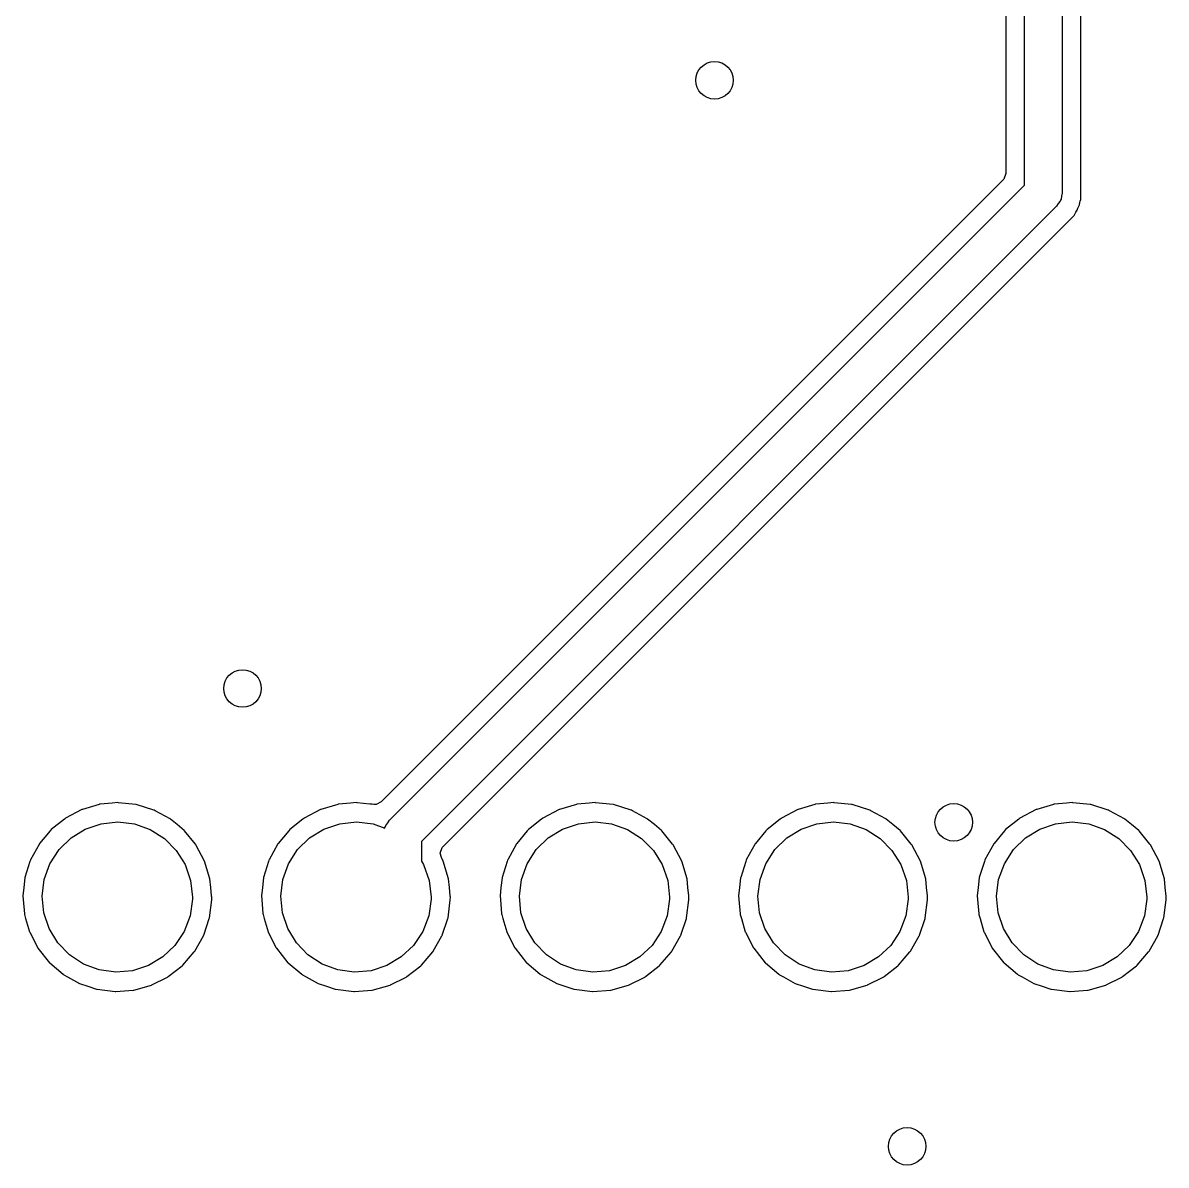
# Model space of a CAD drawing. Extents: x 0.4 to 11.3, y -7.9 to -0.4.
# Drawn here: x 4.1904 to 4.6696, y -4.7028 to -4.224 of the extents above; entities that cross this region are included whole.
import ezdxf

# ---------------------------------------------------------------- set-up
doc = ezdxf.new("R2010")
doc.units = 0
doc.header["$MEASUREMENT"] = 0
doc.layers.add('BLACK', color=7, linetype='CONTINUOUS')

msp = doc.modelspace()

# ---------------------------------------------------------------- linework, layer by layer
at = {"layer": 'BLACK', "linetype": 'CONTINUOUS'}
for p, q in [((4.60234, -3.18254), (4.60234, -4.28713)), ((4.61024, -4.29201), (4.61024, -3.18503)), ((4.62598, -3.1883), (4.62598, -4.29529)), ((4.63388, -4.29652), (4.63388, -3.91757)), ((4.60234, -4.28713), (4.6016, -4.28942)), ((4.6012, -4.28989), (4.34064, -4.55045)), ((4.34404, -4.55821), (4.61024, -4.29201)), ((4.6016, -4.28942), (4.6012, -4.28989)), ((4.62554, -4.29788), (4.6253, -4.29826)), ((4.62569, -4.29657), (4.62554, -4.29788)), ((4.62598, -4.29529), (4.62569, -4.29657)), ((4.63358, -4.29868), (4.63378, -4.29806)), ((4.63378, -4.29806), (4.63388, -4.29777)), ((4.63378, -4.29806), (4.63378, -4.29806)), ((4.63388, -4.29777), (4.63388, -4.29652)), ((4.63388, -4.29652), (4.63388, -4.29652)), ((4.62368, -4.30084), (4.35748, -4.56704)), ((4.62438, -4.29973), (4.62368, -4.30084)), ((4.6252, -4.2987), (4.62438, -4.29973)), ((4.6253, -4.29826), (4.6252, -4.2987)), ((4.63178, -4.30329), (4.63233, -4.30252)), ((4.63233, -4.30252), (4.63263, -4.30162)), ((4.63263, -4.30162), (4.63286, -4.30105)), ((4.63286, -4.30105), (4.63329, -4.30021)), ((4.63329, -4.30021), (4.63344, -4.29927)), ((4.63344, -4.29927), (4.63358, -4.29868)), ((4.36652, -4.56917), (4.63014, -4.30555)), ((4.63014, -4.30555), (4.63103, -4.30466)), ((4.63103, -4.30466), (4.63146, -4.30381)), ((4.63146, -4.30381), (4.63178, -4.30329)), ((4.2224, -4.55157), (4.21536, -4.55364)), ((4.22258, -4.55151), (4.2224, -4.55157)), ((4.2224, -4.55157), (4.2224, -4.55157)), ((4.22277, -4.5515), (4.22258, -4.55151)), ((4.22778, -4.55104), (4.22277, -4.5515)), ((4.22277, -4.5515), (4.22277, -4.5515)), ((4.23028, -4.55081), (4.22778, -4.55104)), ((4.23047, -4.55083), (4.23028, -4.55081)), ((4.23777, -4.5516), (4.23047, -4.55083)), ((4.23047, -4.55083), (4.23047, -4.55083)), ((4.23796, -4.55162), (4.23777, -4.5516)), ((4.23777, -4.5516), (4.23777, -4.5516)), ((4.24534, -4.55391), (4.23796, -4.55162)), ((4.3224, -4.55157), (4.31536, -4.55364)), ((4.32258, -4.55151), (4.3224, -4.55157)), ((4.3224, -4.55157), (4.3224, -4.55157)), ((4.32277, -4.5515), (4.32258, -4.55151)), ((4.32778, -4.55104), (4.32277, -4.5515)), ((4.32277, -4.5515), (4.32277, -4.5515)), ((4.33028, -4.55081), (4.32778, -4.55104)), ((4.33047, -4.55083), (4.33028, -4.55081)), ((4.33578, -4.55139), (4.33047, -4.55083)), ((4.33047, -4.55083), (4.33047, -4.55083)), ((4.33677, -4.5515), (4.33578, -4.55139)), ((4.33747, -4.55157), (4.33677, -4.5515)), ((4.33849, -4.55154), (4.33747, -4.55157)), ((4.34064, -4.55045), (4.33849, -4.55154)), ((4.4224, -4.55157), (4.41536, -4.55364)), ((4.42258, -4.55151), (4.4224, -4.55157)), ((4.4224, -4.55157), (4.4224, -4.55157)), ((4.42277, -4.5515), (4.42258, -4.55151)), ((4.42778, -4.55104), (4.42277, -4.5515)), ((4.42277, -4.5515), (4.42277, -4.5515)), ((4.43028, -4.55081), (4.42778, -4.55104)), ((4.43047, -4.55083), (4.43028, -4.55081)), ((4.43777, -4.5516), (4.43047, -4.55083)), ((4.43047, -4.55083), (4.43047, -4.55083)), ((4.43796, -4.55162), (4.43777, -4.5516)), ((4.43777, -4.5516), (4.43777, -4.5516)), ((4.44534, -4.55391), (4.43796, -4.55162)), ((4.5224, -4.55157), (4.51536, -4.55364)), ((4.52258, -4.55151), (4.5224, -4.55157)), ((4.5224, -4.55157), (4.5224, -4.55157)), ((4.52277, -4.5515), (4.52258, -4.55151)), ((4.52778, -4.55104), (4.52277, -4.5515)), ((4.52277, -4.5515), (4.52277, -4.5515)), ((4.53028, -4.55081), (4.52778, -4.55104)), ((4.53047, -4.55083), (4.53028, -4.55081)), ((4.53777, -4.5516), (4.53047, -4.55083)), ((4.53047, -4.55083), (4.53047, -4.55083)), ((4.53796, -4.55162), (4.53777, -4.5516)), ((4.53777, -4.5516), (4.53777, -4.5516)), ((4.54534, -4.55391), (4.53796, -4.55162)), ((4.6224, -4.55157), (4.61536, -4.55364)), ((4.62258, -4.55151), (4.6224, -4.55157)), ((4.6224, -4.55157), (4.6224, -4.55157)), ((4.62277, -4.5515), (4.62258, -4.55151)), ((4.62778, -4.55104), (4.62277, -4.5515)), ((4.62277, -4.5515), (4.62277, -4.5515)), ((4.63028, -4.55081), (4.62778, -4.55104)), ((4.63047, -4.55083), (4.63028, -4.55081)), ((4.63777, -4.5516), (4.63047, -4.55083)), ((4.63047, -4.55083), (4.63047, -4.55083)), ((4.63796, -4.55162), (4.63777, -4.5516)), ((4.63777, -4.5516), (4.63777, -4.5516)), ((4.64534, -4.55391), (4.63796, -4.55162)), ((4.21517, -4.5537), (4.20833, -4.55727)), ((4.21536, -4.55364), (4.21517, -4.5537)), ((4.21536, -4.55364), (4.21536, -4.55364)), ((4.24551, -4.554), (4.24534, -4.55391)), ((4.24586, -4.55419), (4.24551, -4.554)), ((4.24551, -4.554), (4.24551, -4.554)), ((4.25213, -4.55758), (4.24586, -4.55419)), ((4.31517, -4.5537), (4.30833, -4.55727)), ((4.31536, -4.55364), (4.31517, -4.5537)), ((4.31536, -4.55364), (4.31536, -4.55364)), ((4.41517, -4.5537), (4.40833, -4.55727)), ((4.41536, -4.55364), (4.41517, -4.5537)), ((4.41536, -4.55364), (4.41536, -4.55364)), ((4.44551, -4.554), (4.44534, -4.55391)), ((4.44586, -4.55419), (4.44551, -4.554)), ((4.44551, -4.554), (4.44551, -4.554)), ((4.45213, -4.55758), (4.44586, -4.55419)), ((4.51517, -4.5537), (4.50833, -4.55727)), ((4.51536, -4.55364), (4.51517, -4.5537)), ((4.51536, -4.55364), (4.51536, -4.55364)), ((4.54551, -4.554), (4.54534, -4.55391)), ((4.54586, -4.55419), (4.54551, -4.554)), ((4.54551, -4.554), (4.54551, -4.554)), ((4.55213, -4.55758), (4.54586, -4.55419)), ((4.61517, -4.5537), (4.60833, -4.55727)), ((4.61536, -4.55364), (4.61517, -4.5537)), ((4.61536, -4.55364), (4.61536, -4.55364)), ((4.64551, -4.554), (4.64534, -4.55391)), ((4.64586, -4.55419), (4.64551, -4.554)), ((4.64551, -4.554), (4.64551, -4.554)), ((4.65213, -4.55758), (4.64586, -4.55419)), ((4.2078, -4.5577), (4.20231, -4.56211)), ((4.20818, -4.55739), (4.2078, -4.5577)), ((4.20833, -4.55727), (4.20818, -4.55739)), ((4.20818, -4.55739), (4.20818, -4.55739)), ((4.21659, -4.5619), (4.22324, -4.55963)), ((4.22324, -4.55963), (4.23022, -4.5589)), ((4.23022, -4.5589), (4.23719, -4.55973)), ((4.23719, -4.55973), (4.24381, -4.56209)), ((4.25228, -4.5577), (4.25213, -4.55758)), ((4.25508, -4.56001), (4.25228, -4.5577)), ((4.25228, -4.5577), (4.25228, -4.5577)), ((4.25809, -4.5625), (4.25508, -4.56001)), ((4.3078, -4.5577), (4.30231, -4.56211)), ((4.30818, -4.55739), (4.3078, -4.5577)), ((4.30833, -4.55727), (4.30818, -4.55739)), ((4.30818, -4.55739), (4.30818, -4.55739)), ((4.31659, -4.5619), (4.32324, -4.55963)), ((4.32324, -4.55963), (4.33022, -4.5589)), ((4.33022, -4.5589), (4.33719, -4.55973)), ((4.33719, -4.55973), (4.34214, -4.56149)), ((4.34214, -4.56149), (4.34217, -4.56118)), ((4.34217, -4.56118), (4.34242, -4.56079)), ((4.34242, -4.56079), (4.34252, -4.56035)), ((4.34252, -4.56035), (4.34334, -4.55933)), ((4.34334, -4.55933), (4.34404, -4.55821)), ((4.4078, -4.5577), (4.40231, -4.56211)), ((4.40818, -4.55739), (4.4078, -4.5577)), ((4.40833, -4.55727), (4.40818, -4.55739)), ((4.40818, -4.55739), (4.40818, -4.55739)), ((4.41659, -4.5619), (4.42324, -4.55963)), ((4.42324, -4.55963), (4.43022, -4.5589)), ((4.43022, -4.5589), (4.43719, -4.55973)), ((4.43719, -4.55973), (4.44381, -4.56209)), ((4.45228, -4.5577), (4.45213, -4.55758)), ((4.45508, -4.56001), (4.45228, -4.5577)), ((4.45228, -4.5577), (4.45228, -4.5577)), ((4.45809, -4.5625), (4.45508, -4.56001)), ((4.5078, -4.5577), (4.50231, -4.56211)), ((4.50818, -4.55739), (4.5078, -4.5577)), ((4.50833, -4.55727), (4.50818, -4.55739)), ((4.50818, -4.55739), (4.50818, -4.55739)), ((4.51659, -4.5619), (4.52324, -4.55963)), ((4.52324, -4.55963), (4.53022, -4.5589)), ((4.53022, -4.5589), (4.53719, -4.55973)), ((4.53719, -4.55973), (4.54381, -4.56209)), ((4.55228, -4.5577), (4.55213, -4.55758)), ((4.55508, -4.56001), (4.55228, -4.5577)), ((4.55228, -4.5577), (4.55228, -4.5577)), ((4.55809, -4.5625), (4.55508, -4.56001)), ((4.6078, -4.5577), (4.60231, -4.56211)), ((4.60818, -4.55739), (4.6078, -4.5577)), ((4.60833, -4.55727), (4.60818, -4.55739)), ((4.60818, -4.55739), (4.60818, -4.55739)), ((4.61659, -4.5619), (4.62324, -4.55963)), ((4.62324, -4.55963), (4.63022, -4.5589)), ((4.63022, -4.5589), (4.63719, -4.55973)), ((4.63719, -4.55973), (4.64381, -4.56209)), ((4.65228, -4.5577), (4.65213, -4.55758)), ((4.65508, -4.56001), (4.65228, -4.5577)), ((4.65228, -4.5577), (4.65228, -4.5577)), ((4.65809, -4.5625), (4.65508, -4.56001)), ((4.20184, -4.56267), (4.19746, -4.56789)), ((4.20231, -4.56211), (4.20184, -4.56267)), ((4.20559, -4.57049), (4.21061, -4.56557)), ((4.21061, -4.56557), (4.21659, -4.5619)), ((4.24381, -4.56209), (4.24974, -4.56585)), ((4.24974, -4.56585), (4.25468, -4.57083)), ((4.25821, -4.56265), (4.25809, -4.5625)), ((4.26274, -4.56821), (4.25821, -4.56265)), ((4.25821, -4.56265), (4.25821, -4.56265)), ((4.30184, -4.56267), (4.29746, -4.56789)), ((4.30231, -4.56211), (4.30184, -4.56267)), ((4.30559, -4.57049), (4.31061, -4.56557)), ((4.31061, -4.56557), (4.31659, -4.5619)), ((4.40184, -4.56267), (4.39746, -4.56789)), ((4.40231, -4.56211), (4.40184, -4.56267)), ((4.40559, -4.57049), (4.41061, -4.56557)), ((4.41061, -4.56557), (4.41659, -4.5619)), ((4.44381, -4.56209), (4.44974, -4.56585)), ((4.44974, -4.56585), (4.45468, -4.57083)), ((4.45821, -4.56265), (4.45809, -4.5625)), ((4.46274, -4.56821), (4.45821, -4.56265)), ((4.45821, -4.56265), (4.45821, -4.56265)), ((4.50184, -4.56267), (4.49746, -4.56789)), ((4.50231, -4.56211), (4.50184, -4.56267)), ((4.50559, -4.57049), (4.51061, -4.56557)), ((4.51061, -4.56557), (4.51659, -4.5619)), ((4.54381, -4.56209), (4.54974, -4.56585)), ((4.54974, -4.56585), (4.55468, -4.57083)), ((4.55821, -4.56265), (4.55809, -4.5625)), ((4.56274, -4.56821), (4.55821, -4.56265)), ((4.55821, -4.56265), (4.55821, -4.56265)), ((4.60184, -4.56267), (4.59746, -4.56789)), ((4.60231, -4.56211), (4.60184, -4.56267)), ((4.60559, -4.57049), (4.61061, -4.56557)), ((4.61061, -4.56557), (4.61659, -4.5619)), ((4.64381, -4.56209), (4.64974, -4.56585)), ((4.64974, -4.56585), (4.65468, -4.57083)), ((4.65821, -4.56265), (4.65809, -4.5625)), ((4.66274, -4.56821), (4.65821, -4.56265)), ((4.65821, -4.56265), (4.65821, -4.56265)), ((4.19734, -4.56803), (4.19362, -4.5748)), ((4.19746, -4.56789), (4.19734, -4.56803)), ((4.19746, -4.56789), (4.19746, -4.56789)), ((4.20179, -4.57639), (4.20559, -4.57049)), ((4.25468, -4.57083), (4.2584, -4.57678)), ((4.26297, -4.56849), (4.26274, -4.56821)), ((4.26659, -4.57531), (4.26297, -4.56849)), ((4.29734, -4.56803), (4.29362, -4.5748)), ((4.29746, -4.56789), (4.29734, -4.56803)), ((4.29746, -4.56789), (4.29746, -4.56789)), ((4.30179, -4.57639), (4.30559, -4.57049)), ((4.35748, -4.56704), (4.35748, -4.57531)), ((4.36537, -4.57193), (4.36612, -4.56963)), ((4.36612, -4.56963), (4.36652, -4.56917)), ((4.39734, -4.56803), (4.39362, -4.5748)), ((4.39746, -4.56789), (4.39734, -4.56803)), ((4.39746, -4.56789), (4.39746, -4.56789)), ((4.40179, -4.57639), (4.40559, -4.57049)), ((4.45468, -4.57083), (4.4584, -4.57678)), ((4.46297, -4.56849), (4.46274, -4.56821)), ((4.46659, -4.57531), (4.46297, -4.56849)), ((4.49734, -4.56803), (4.49362, -4.5748)), ((4.49746, -4.56789), (4.49734, -4.56803)), ((4.49746, -4.56789), (4.49746, -4.56789)), ((4.50179, -4.57639), (4.50559, -4.57049)), ((4.55468, -4.57083), (4.5584, -4.57678)), ((4.56297, -4.56849), (4.56274, -4.56821)), ((4.56659, -4.57531), (4.56297, -4.56849)), ((4.59734, -4.56803), (4.59362, -4.5748)), ((4.59746, -4.56789), (4.59734, -4.56803)), ((4.59746, -4.56789), (4.59746, -4.56789)), ((4.60179, -4.57639), (4.60559, -4.57049)), ((4.65468, -4.57083), (4.6584, -4.57678)), ((4.66297, -4.56849), (4.66274, -4.56821)), ((4.66659, -4.57531), (4.66297, -4.56849)), ((4.1934, -4.5755), (4.19128, -4.58216)), ((4.19356, -4.57498), (4.1934, -4.5755)), ((4.19362, -4.5748), (4.19356, -4.57498)), ((4.19356, -4.57498), (4.19356, -4.57498)), ((4.26883, -4.58271), (4.26659, -4.57531)), ((4.2934, -4.5755), (4.29128, -4.58216)), ((4.29356, -4.57498), (4.2934, -4.5755)), ((4.29362, -4.5748), (4.29356, -4.57498)), ((4.29356, -4.57498), (4.29356, -4.57498)), ((4.35748, -4.57531), (4.3584, -4.57678)), ((4.36537, -4.57204), (4.36537, -4.57193)), ((4.36583, -4.57387), (4.36537, -4.57204)), ((4.36659, -4.57531), (4.36583, -4.57387)), ((4.36883, -4.58271), (4.36659, -4.57531)), ((4.3934, -4.5755), (4.39128, -4.58216)), ((4.39356, -4.57498), (4.3934, -4.5755)), ((4.39362, -4.5748), (4.39356, -4.57498)), ((4.39356, -4.57498), (4.39356, -4.57498)), ((4.46883, -4.58271), (4.46659, -4.57531)), ((4.4934, -4.5755), (4.49128, -4.58216)), ((4.49356, -4.57498), (4.4934, -4.5755)), ((4.49362, -4.5748), (4.49356, -4.57498)), ((4.49356, -4.57498), (4.49356, -4.57498)), ((4.56883, -4.58271), (4.56659, -4.57531)), ((4.5934, -4.5755), (4.59128, -4.58216)), ((4.59356, -4.57498), (4.5934, -4.5755)), ((4.59362, -4.5748), (4.59356, -4.57498)), ((4.59356, -4.57498), (4.59356, -4.57498)), ((4.66883, -4.58271), (4.66659, -4.57531)), ((4.19939, -4.58299), (4.20179, -4.57639)), ((4.2584, -4.57678), (4.26071, -4.58342)), ((4.29939, -4.58299), (4.30179, -4.57639)), ((4.3584, -4.57678), (4.36071, -4.58342)), ((4.39939, -4.58299), (4.40179, -4.57639)), ((4.4584, -4.57678), (4.46071, -4.58342)), ((4.49939, -4.58299), (4.50179, -4.57639)), ((4.5584, -4.57678), (4.56071, -4.58342)), ((4.59939, -4.58299), (4.60179, -4.57639)), ((4.6584, -4.57678), (4.66071, -4.58342)), ((4.19126, -4.58235), (4.19081, -4.58636)), ((4.19128, -4.58216), (4.19126, -4.58235)), ((4.19126, -4.58235), (4.19126, -4.58235)), ((4.19851, -4.58995), (4.19939, -4.58299)), ((4.26071, -4.58342), (4.2615, -4.59039)), ((4.26918, -4.58634), (4.26883, -4.58271)), ((4.29126, -4.58235), (4.29081, -4.58636)), ((4.29128, -4.58216), (4.29126, -4.58235)), ((4.29126, -4.58235), (4.29126, -4.58235)), ((4.29851, -4.58995), (4.29939, -4.58299)), ((4.36071, -4.58342), (4.3615, -4.59039)), ((4.36918, -4.58634), (4.36883, -4.58271)), ((4.39126, -4.58235), (4.39081, -4.58636)), ((4.39128, -4.58216), (4.39126, -4.58235)), ((4.39126, -4.58235), (4.39126, -4.58235)), ((4.39851, -4.58995), (4.39939, -4.58299)), ((4.46071, -4.58342), (4.4615, -4.59039)), ((4.46918, -4.58634), (4.46883, -4.58271)), ((4.49126, -4.58235), (4.49081, -4.58636)), ((4.49128, -4.58216), (4.49126, -4.58235)), ((4.49126, -4.58235), (4.49126, -4.58235)), ((4.49851, -4.58995), (4.49939, -4.58299)), ((4.56071, -4.58342), (4.5615, -4.59039)), ((4.56918, -4.58634), (4.56883, -4.58271)), ((4.59126, -4.58235), (4.59081, -4.58636)), ((4.59128, -4.58216), (4.59126, -4.58235)), ((4.59126, -4.58235), (4.59126, -4.58235)), ((4.59851, -4.58995), (4.59939, -4.58299)), ((4.66071, -4.58342), (4.6615, -4.59039)), ((4.66918, -4.58634), (4.66883, -4.58271)), ((4.19081, -4.58636), (4.19042, -4.58984)), ((4.19042, -4.58984), (4.19055, -4.59139)), ((4.19919, -4.59694), (4.19851, -4.58995)), ((4.26953, -4.58984), (4.26918, -4.58634)), ((4.26954, -4.59003), (4.26953, -4.58984)), ((4.26958, -4.59039), (4.26954, -4.59003)), ((4.29081, -4.58636), (4.29042, -4.58984)), ((4.29042, -4.58984), (4.29055, -4.59139)), ((4.29919, -4.59694), (4.29851, -4.58995)), ((4.36953, -4.58984), (4.36918, -4.58634)), ((4.36954, -4.59003), (4.36953, -4.58984)), ((4.36958, -4.59039), (4.36954, -4.59003)), ((4.39081, -4.58636), (4.39042, -4.58984)), ((4.39042, -4.58984), (4.39055, -4.59139)), ((4.39919, -4.59694), (4.39851, -4.58995)), ((4.46953, -4.58984), (4.46918, -4.58634)), ((4.46954, -4.59003), (4.46953, -4.58984)), ((4.46958, -4.59039), (4.46954, -4.59003)), ((4.49081, -4.58636), (4.49042, -4.58984)), ((4.49042, -4.58984), (4.49055, -4.59139)), ((4.49919, -4.59694), (4.49851, -4.58995)), ((4.56953, -4.58984), (4.56918, -4.58634)), ((4.56954, -4.59003), (4.56953, -4.58984)), ((4.56958, -4.59039), (4.56954, -4.59003)), ((4.59081, -4.58636), (4.59042, -4.58984)), ((4.59042, -4.58984), (4.59055, -4.59139)), ((4.59919, -4.59694), (4.59851, -4.58995)), ((4.66954, -4.59003), (4.66918, -4.58634)), ((4.66958, -4.59039), (4.66954, -4.59003)), ((4.19055, -4.59139), (4.19105, -4.59735)), ((4.26148, -4.59127), (4.26051, -4.59823)), ((4.2615, -4.59039), (4.26148, -4.59127)), ((4.2686, -4.59916), (4.26956, -4.5915)), ((4.26956, -4.5915), (4.26958, -4.59039)), ((4.29055, -4.59139), (4.29105, -4.59735)), ((4.36148, -4.59127), (4.36051, -4.59823)), ((4.3615, -4.59039), (4.36148, -4.59127)), ((4.3686, -4.59916), (4.36956, -4.5915)), ((4.36956, -4.5915), (4.36958, -4.59039)), ((4.39055, -4.59139), (4.39105, -4.59735)), ((4.46148, -4.59127), (4.46051, -4.59823)), ((4.4615, -4.59039), (4.46148, -4.59127)), ((4.4686, -4.59916), (4.46956, -4.5915)), ((4.46956, -4.5915), (4.46958, -4.59039)), ((4.49055, -4.59139), (4.49105, -4.59735)), ((4.56148, -4.59127), (4.56051, -4.59823)), ((4.5615, -4.59039), (4.56148, -4.59127)), ((4.5686, -4.59916), (4.56956, -4.5915)), ((4.56956, -4.5915), (4.56958, -4.59039)), ((4.59055, -4.59139), (4.59105, -4.59735)), ((4.66148, -4.59127), (4.66051, -4.59823)), ((4.6615, -4.59039), (4.66148, -4.59127)), ((4.6686, -4.59916), (4.66956, -4.5915)), ((4.66956, -4.5915), (4.66958, -4.59039)), ((4.19105, -4.59735), (4.19107, -4.59754)), ((4.19107, -4.59754), (4.19112, -4.59772)), ((4.19112, -4.59772), (4.19112, -4.59772)), ((4.19112, -4.59772), (4.19159, -4.59934)), ((4.19159, -4.59934), (4.1932, -4.60496)), ((4.20141, -4.6036), (4.19919, -4.59694)), ((4.26051, -4.59823), (4.25801, -4.60479)), ((4.26622, -4.6063), (4.26854, -4.59934)), ((4.26854, -4.59934), (4.2686, -4.59916)), ((4.26854, -4.59934), (4.26854, -4.59934)), ((4.29105, -4.59735), (4.29107, -4.59754)), ((4.29107, -4.59754), (4.29112, -4.59772)), ((4.29112, -4.59772), (4.29112, -4.59772)), ((4.29112, -4.59772), (4.29159, -4.59934)), ((4.29159, -4.59934), (4.2932, -4.60496)), ((4.30141, -4.6036), (4.29919, -4.59694)), ((4.36051, -4.59823), (4.35801, -4.60479)), ((4.36622, -4.6063), (4.36854, -4.59934)), ((4.36854, -4.59934), (4.3686, -4.59916)), ((4.36854, -4.59934), (4.36854, -4.59934)), ((4.39105, -4.59735), (4.39107, -4.59754)), ((4.39107, -4.59754), (4.39112, -4.59772)), ((4.39112, -4.59772), (4.39112, -4.59772)), ((4.39112, -4.59772), (4.39159, -4.59934)), ((4.39159, -4.59934), (4.3932, -4.60496)), ((4.40141, -4.6036), (4.39919, -4.59694)), ((4.46051, -4.59823), (4.45801, -4.60479)), ((4.46622, -4.6063), (4.46854, -4.59934)), ((4.46854, -4.59934), (4.4686, -4.59916)), ((4.46854, -4.59934), (4.46854, -4.59934)), ((4.49105, -4.59735), (4.49107, -4.59754)), ((4.49107, -4.59754), (4.49112, -4.59772)), ((4.49112, -4.59772), (4.49112, -4.59772)), ((4.49112, -4.59772), (4.49159, -4.59934)), ((4.49159, -4.59934), (4.4932, -4.60496)), ((4.50141, -4.6036), (4.49919, -4.59694)), ((4.56051, -4.59823), (4.55801, -4.60479)), ((4.56622, -4.6063), (4.56854, -4.59934)), ((4.56854, -4.59934), (4.5686, -4.59916)), ((4.56854, -4.59934), (4.56854, -4.59934)), ((4.59105, -4.59735), (4.59107, -4.59754)), ((4.59107, -4.59754), (4.59112, -4.59772)), ((4.59112, -4.59772), (4.59112, -4.59772)), ((4.59112, -4.59772), (4.59159, -4.59934)), ((4.59159, -4.59934), (4.5932, -4.60496)), ((4.60141, -4.6036), (4.59919, -4.59694)), ((4.66051, -4.59823), (4.65801, -4.60479)), ((4.66622, -4.6063), (4.66854, -4.59934)), ((4.66854, -4.59934), (4.6686, -4.59916)), ((4.66854, -4.59934), (4.66854, -4.59934)), ((4.20505, -4.60961), (4.20141, -4.6036)), ((4.30505, -4.60961), (4.30141, -4.6036)), ((4.40505, -4.60961), (4.40141, -4.6036)), ((4.50505, -4.60961), (4.50141, -4.6036)), ((4.60505, -4.60961), (4.60141, -4.6036)), ((4.1932, -4.60496), (4.19329, -4.60513)), ((4.19329, -4.60513), (4.19664, -4.61167)), ((4.25801, -4.60479), (4.25413, -4.61064)), ((4.26244, -4.61303), (4.26606, -4.60666)), ((4.26606, -4.60666), (4.26616, -4.60649)), ((4.26606, -4.60666), (4.26606, -4.60666)), ((4.26616, -4.60649), (4.26622, -4.6063)), ((4.2932, -4.60496), (4.29329, -4.60513)), ((4.29329, -4.60513), (4.29664, -4.61167)), ((4.35801, -4.60479), (4.35413, -4.61064)), ((4.36244, -4.61303), (4.36606, -4.60666)), ((4.36606, -4.60666), (4.36616, -4.60649)), ((4.36606, -4.60666), (4.36606, -4.60666)), ((4.36616, -4.60649), (4.36622, -4.6063)), ((4.3932, -4.60496), (4.39329, -4.60513)), ((4.39329, -4.60513), (4.39664, -4.61167)), ((4.45801, -4.60479), (4.45413, -4.61064)), ((4.46244, -4.61303), (4.46606, -4.60666)), ((4.46606, -4.60666), (4.46616, -4.60649)), ((4.46606, -4.60666), (4.46606, -4.60666)), ((4.46616, -4.60649), (4.46622, -4.6063)), ((4.4932, -4.60496), (4.49329, -4.60513)), ((4.49329, -4.60513), (4.49664, -4.61167)), ((4.55801, -4.60479), (4.55413, -4.61064)), ((4.56244, -4.61303), (4.56606, -4.60666)), ((4.56606, -4.60666), (4.56616, -4.60649)), ((4.56606, -4.60666), (4.56606, -4.60666)), ((4.56616, -4.60649), (4.56622, -4.6063)), ((4.5932, -4.60496), (4.59329, -4.60513)), ((4.59329, -4.60513), (4.59664, -4.61167)), ((4.65801, -4.60479), (4.65413, -4.61064)), ((4.66244, -4.61303), (4.66606, -4.60666)), ((4.66606, -4.60666), (4.66616, -4.60649)), ((4.66606, -4.60666), (4.66606, -4.60666)), ((4.66616, -4.60649), (4.66622, -4.6063)), ((4.19664, -4.61167), (4.19664, -4.61167)), ((4.19664, -4.61167), (4.19673, -4.61183)), ((4.19673, -4.61183), (4.20153, -4.61789)), ((4.20992, -4.61466), (4.20505, -4.60961)), ((4.25413, -4.61064), (4.24904, -4.61548)), ((4.25743, -4.6189), (4.26222, -4.61335)), ((4.26222, -4.61335), (4.26234, -4.61321)), ((4.26222, -4.61335), (4.26222, -4.61335)), ((4.26234, -4.61321), (4.26244, -4.61303)), ((4.29664, -4.61167), (4.29664, -4.61167)), ((4.29664, -4.61167), (4.29673, -4.61183)), ((4.29673, -4.61183), (4.30153, -4.61789)), ((4.30992, -4.61466), (4.30505, -4.60961)), ((4.35413, -4.61064), (4.34904, -4.61548)), ((4.35743, -4.6189), (4.36222, -4.61335)), ((4.36222, -4.61335), (4.36234, -4.61321)), ((4.36222, -4.61335), (4.36222, -4.61335)), ((4.36234, -4.61321), (4.36244, -4.61303)), ((4.39664, -4.61167), (4.39664, -4.61167)), ((4.39664, -4.61167), (4.39673, -4.61183)), ((4.39673, -4.61183), (4.40153, -4.61789)), ((4.40992, -4.61466), (4.40505, -4.60961)), ((4.45413, -4.61064), (4.44904, -4.61548)), ((4.45743, -4.6189), (4.46222, -4.61335)), ((4.46222, -4.61335), (4.46234, -4.61321)), ((4.46222, -4.61335), (4.46222, -4.61335)), ((4.46234, -4.61321), (4.46244, -4.61303)), ((4.49664, -4.61167), (4.49664, -4.61167)), ((4.49664, -4.61167), (4.49673, -4.61183)), ((4.49673, -4.61183), (4.50153, -4.61789)), ((4.50992, -4.61466), (4.50505, -4.60961)), ((4.55413, -4.61064), (4.54904, -4.61548)), ((4.55743, -4.6189), (4.56222, -4.61335)), ((4.56222, -4.61335), (4.56234, -4.61321)), ((4.56222, -4.61335), (4.56222, -4.61335)), ((4.56234, -4.61321), (4.56244, -4.61303)), ((4.59664, -4.61167), (4.59664, -4.61167)), ((4.59664, -4.61167), (4.59673, -4.61183)), ((4.59673, -4.61183), (4.60153, -4.61789)), ((4.60992, -4.61466), (4.60505, -4.60961)), ((4.65413, -4.61064), (4.64904, -4.61548)), ((4.65743, -4.6189), (4.66222, -4.61335)), ((4.66222, -4.61335), (4.66234, -4.61321)), ((4.66222, -4.61335), (4.66222, -4.61335)), ((4.66234, -4.61321), (4.66244, -4.61303)), ((4.20153, -4.61789), (4.20167, -4.61801)), ((4.20167, -4.61801), (4.20167, -4.61801)), ((4.20167, -4.61801), (4.20727, -4.62277)), ((4.2158, -4.61851), (4.20992, -4.61466)), ((4.22238, -4.62095), (4.2158, -4.61851)), ((4.24301, -4.61908), (4.23633, -4.62125)), ((4.24904, -4.61548), (4.24301, -4.61908)), ((4.25715, -4.61917), (4.2573, -4.61906)), ((4.2573, -4.61906), (4.25743, -4.6189)), ((4.30153, -4.61789), (4.30167, -4.61801)), ((4.30167, -4.61801), (4.30167, -4.61801)), ((4.30167, -4.61801), (4.30727, -4.62277)), ((4.3158, -4.61851), (4.30992, -4.61466)), ((4.32238, -4.62095), (4.3158, -4.61851)), ((4.34301, -4.61908), (4.33633, -4.62125)), ((4.34904, -4.61548), (4.34301, -4.61908)), ((4.35715, -4.61917), (4.3573, -4.61906)), ((4.3573, -4.61906), (4.35743, -4.6189)), ((4.40153, -4.61789), (4.40167, -4.61801)), ((4.40167, -4.61801), (4.40167, -4.61801)), ((4.40167, -4.61801), (4.40727, -4.62277)), ((4.4158, -4.61851), (4.40992, -4.61466)), ((4.42238, -4.62095), (4.4158, -4.61851)), ((4.44301, -4.61908), (4.43633, -4.62125)), ((4.44904, -4.61548), (4.44301, -4.61908)), ((4.45715, -4.61917), (4.4573, -4.61906)), ((4.4573, -4.61906), (4.45743, -4.6189)), ((4.50153, -4.61789), (4.50167, -4.61801)), ((4.50167, -4.61801), (4.50167, -4.61801)), ((4.50167, -4.61801), (4.50727, -4.62277)), ((4.5158, -4.61851), (4.50992, -4.61466)), ((4.52238, -4.62095), (4.5158, -4.61851)), ((4.54301, -4.61908), (4.53633, -4.62125)), ((4.54904, -4.61548), (4.54301, -4.61908)), ((4.55715, -4.61917), (4.5573, -4.61906)), ((4.5573, -4.61906), (4.55743, -4.6189)), ((4.60153, -4.61789), (4.60167, -4.61801)), ((4.60167, -4.61801), (4.60167, -4.61801)), ((4.60167, -4.61801), (4.60727, -4.62277)), ((4.6158, -4.61851), (4.60992, -4.61466)), ((4.62238, -4.62095), (4.6158, -4.61851)), ((4.64301, -4.61908), (4.63633, -4.62125)), ((4.64904, -4.61548), (4.64301, -4.61908)), ((4.65715, -4.61917), (4.6573, -4.61906)), ((4.6573, -4.61906), (4.65743, -4.6189)), ((4.20727, -4.62277), (4.20727, -4.62277)), ((4.20727, -4.62277), (4.20741, -4.6229)), ((4.20741, -4.6229), (4.20758, -4.62299)), ((4.20758, -4.62299), (4.20758, -4.62299)), ((4.20758, -4.62299), (4.20918, -4.62388)), ((4.20918, -4.62388), (4.21415, -4.62666)), ((4.22934, -4.62188), (4.22238, -4.62095)), ((4.23633, -4.62125), (4.22934, -4.62188)), ((4.25104, -4.6239), (4.25121, -4.62381)), ((4.25121, -4.62381), (4.25136, -4.6237)), ((4.25136, -4.6237), (4.25715, -4.61917)), ((4.25715, -4.61917), (4.25715, -4.61917)), ((4.30727, -4.62277), (4.30727, -4.62277)), ((4.30727, -4.62277), (4.30741, -4.6229)), ((4.30741, -4.6229), (4.30758, -4.62299)), ((4.30758, -4.62299), (4.30758, -4.62299)), ((4.30758, -4.62299), (4.30918, -4.62388)), ((4.30918, -4.62388), (4.31415, -4.62666)), ((4.32934, -4.62188), (4.32238, -4.62095)), ((4.33633, -4.62125), (4.32934, -4.62188)), ((4.35104, -4.6239), (4.35121, -4.62381)), ((4.35121, -4.62381), (4.35136, -4.6237)), ((4.35136, -4.6237), (4.35715, -4.61917)), ((4.35715, -4.61917), (4.35715, -4.61917)), ((4.40727, -4.62277), (4.40727, -4.62277)), ((4.40727, -4.62277), (4.40741, -4.6229)), ((4.40741, -4.6229), (4.40758, -4.62299)), ((4.40758, -4.62299), (4.40758, -4.62299)), ((4.40758, -4.62299), (4.40918, -4.62388)), ((4.40918, -4.62388), (4.41415, -4.62666)), ((4.42934, -4.62188), (4.42238, -4.62095)), ((4.43633, -4.62125), (4.42934, -4.62188)), ((4.45104, -4.6239), (4.45121, -4.62381)), ((4.45121, -4.62381), (4.45136, -4.6237)), ((4.45136, -4.6237), (4.45715, -4.61917)), ((4.45715, -4.61917), (4.45715, -4.61917)), ((4.50727, -4.62277), (4.50727, -4.62277)), ((4.50727, -4.62277), (4.50741, -4.6229)), ((4.50741, -4.6229), (4.50758, -4.62299)), ((4.50758, -4.62299), (4.50758, -4.62299)), ((4.50758, -4.62299), (4.50918, -4.62388)), ((4.50918, -4.62388), (4.51415, -4.62666)), ((4.52934, -4.62188), (4.52238, -4.62095)), ((4.53633, -4.62125), (4.52934, -4.62188)), ((4.55104, -4.6239), (4.55121, -4.62381)), ((4.55121, -4.62381), (4.55136, -4.6237)), ((4.55136, -4.6237), (4.55715, -4.61917)), ((4.55715, -4.61917), (4.55715, -4.61917)), ((4.60727, -4.62277), (4.60727, -4.62277)), ((4.60727, -4.62277), (4.60741, -4.6229)), ((4.60741, -4.6229), (4.60758, -4.62299)), ((4.60758, -4.62299), (4.60758, -4.62299)), ((4.60758, -4.62299), (4.60918, -4.62388)), ((4.60918, -4.62388), (4.61415, -4.62666)), ((4.62934, -4.62188), (4.62238, -4.62095)), ((4.63633, -4.62125), (4.62934, -4.62188)), ((4.65104, -4.6239), (4.65121, -4.62381)), ((4.65121, -4.62381), (4.65136, -4.6237)), ((4.65136, -4.6237), (4.65715, -4.61917)), ((4.65715, -4.61917), (4.65715, -4.61917)), ((4.21415, -4.62666), (4.21763, -4.62779)), ((4.21763, -4.62779), (4.22132, -4.62899)), ((4.23687, -4.62937), (4.24431, -4.6273)), ((4.24431, -4.6273), (4.24448, -4.62721)), ((4.24448, -4.62721), (4.25104, -4.6239)), ((4.24448, -4.62721), (4.24448, -4.62721)), ((4.25104, -4.6239), (4.25104, -4.6239)), ((4.31415, -4.62666), (4.31763, -4.62779)), ((4.31763, -4.62779), (4.32132, -4.62899)), ((4.33687, -4.62937), (4.34431, -4.6273)), ((4.34431, -4.6273), (4.34448, -4.62721)), ((4.34448, -4.62721), (4.35104, -4.6239)), ((4.34448, -4.62721), (4.34448, -4.62721)), ((4.35104, -4.6239), (4.35104, -4.6239)), ((4.41415, -4.62666), (4.41763, -4.62779)), ((4.41763, -4.62779), (4.42132, -4.62899)), ((4.43687, -4.62937), (4.44431, -4.6273)), ((4.44431, -4.6273), (4.44448, -4.62721)), ((4.44448, -4.62721), (4.45104, -4.6239)), ((4.44448, -4.62721), (4.44448, -4.62721)), ((4.45104, -4.6239), (4.45104, -4.6239)), ((4.51415, -4.62666), (4.51763, -4.62779)), ((4.51763, -4.62779), (4.52132, -4.62899)), ((4.53687, -4.62937), (4.54431, -4.6273)), ((4.54431, -4.6273), (4.54448, -4.62721)), ((4.54448, -4.62721), (4.55104, -4.6239)), ((4.54448, -4.62721), (4.54448, -4.62721)), ((4.55104, -4.6239), (4.55104, -4.6239)), ((4.61415, -4.62666), (4.61763, -4.62779)), ((4.61763, -4.62779), (4.62132, -4.62899)), ((4.63687, -4.62937), (4.64431, -4.6273)), ((4.64431, -4.6273), (4.64448, -4.62721)), ((4.64448, -4.62721), (4.65104, -4.6239)), ((4.64448, -4.62721), (4.64448, -4.62721)), ((4.65104, -4.6239), (4.65104, -4.6239)), ((4.22132, -4.62899), (4.22132, -4.62899)), ((4.22132, -4.62899), (4.2215, -4.62905)), ((4.2215, -4.62905), (4.22917, -4.62997)), ((4.22917, -4.62997), (4.22936, -4.62995)), ((4.22936, -4.62995), (4.23668, -4.62939)), ((4.22936, -4.62995), (4.22936, -4.62995)), ((4.23668, -4.62939), (4.23687, -4.62937)), ((4.23668, -4.62939), (4.23668, -4.62939)), ((4.32132, -4.62899), (4.32132, -4.62899)), ((4.32132, -4.62899), (4.3215, -4.62905)), ((4.3215, -4.62905), (4.32917, -4.62997)), ((4.32917, -4.62997), (4.32936, -4.62995)), ((4.32936, -4.62995), (4.33668, -4.62939)), ((4.32936, -4.62995), (4.32936, -4.62995)), ((4.33668, -4.62939), (4.33687, -4.62937)), ((4.33668, -4.62939), (4.33668, -4.62939)), ((4.42132, -4.62899), (4.42132, -4.62899)), ((4.42132, -4.62899), (4.4215, -4.62905)), ((4.4215, -4.62905), (4.42917, -4.62997)), ((4.42917, -4.62997), (4.42936, -4.62995)), ((4.42936, -4.62995), (4.43668, -4.62939)), ((4.42936, -4.62995), (4.42936, -4.62995)), ((4.43668, -4.62939), (4.43687, -4.62937)), ((4.43668, -4.62939), (4.43668, -4.62939)), ((4.52132, -4.62899), (4.52132, -4.62899)), ((4.52132, -4.62899), (4.5215, -4.62905)), ((4.5215, -4.62905), (4.52917, -4.62997)), ((4.52917, -4.62997), (4.52936, -4.62995)), ((4.52936, -4.62995), (4.53668, -4.62939)), ((4.52936, -4.62995), (4.52936, -4.62995)), ((4.53668, -4.62939), (4.53687, -4.62937)), ((4.53668, -4.62939), (4.53668, -4.62939)), ((4.62132, -4.62899), (4.62132, -4.62899)), ((4.62132, -4.62899), (4.6215, -4.62905)), ((4.6215, -4.62905), (4.62917, -4.62997)), ((4.62917, -4.62997), (4.62936, -4.62995)), ((4.62936, -4.62995), (4.63668, -4.62939)), ((4.62936, -4.62995), (4.62936, -4.62995)), ((4.63668, -4.62939), (4.63687, -4.62937)), ((4.63668, -4.62939), (4.63668, -4.62939))]:
    msp.add_line(p, q, dxfattribs=at)
at = {"layer": 'BLACK'}
for centre in [(4.48031, -4.24803), (4.28248, -4.50295), (4.58057, -4.55906), (4.56102, -4.69488)]:
    msp.add_circle(centre, 0.00787, dxfattribs=at)

doc.saveas('drawing.dxf')
